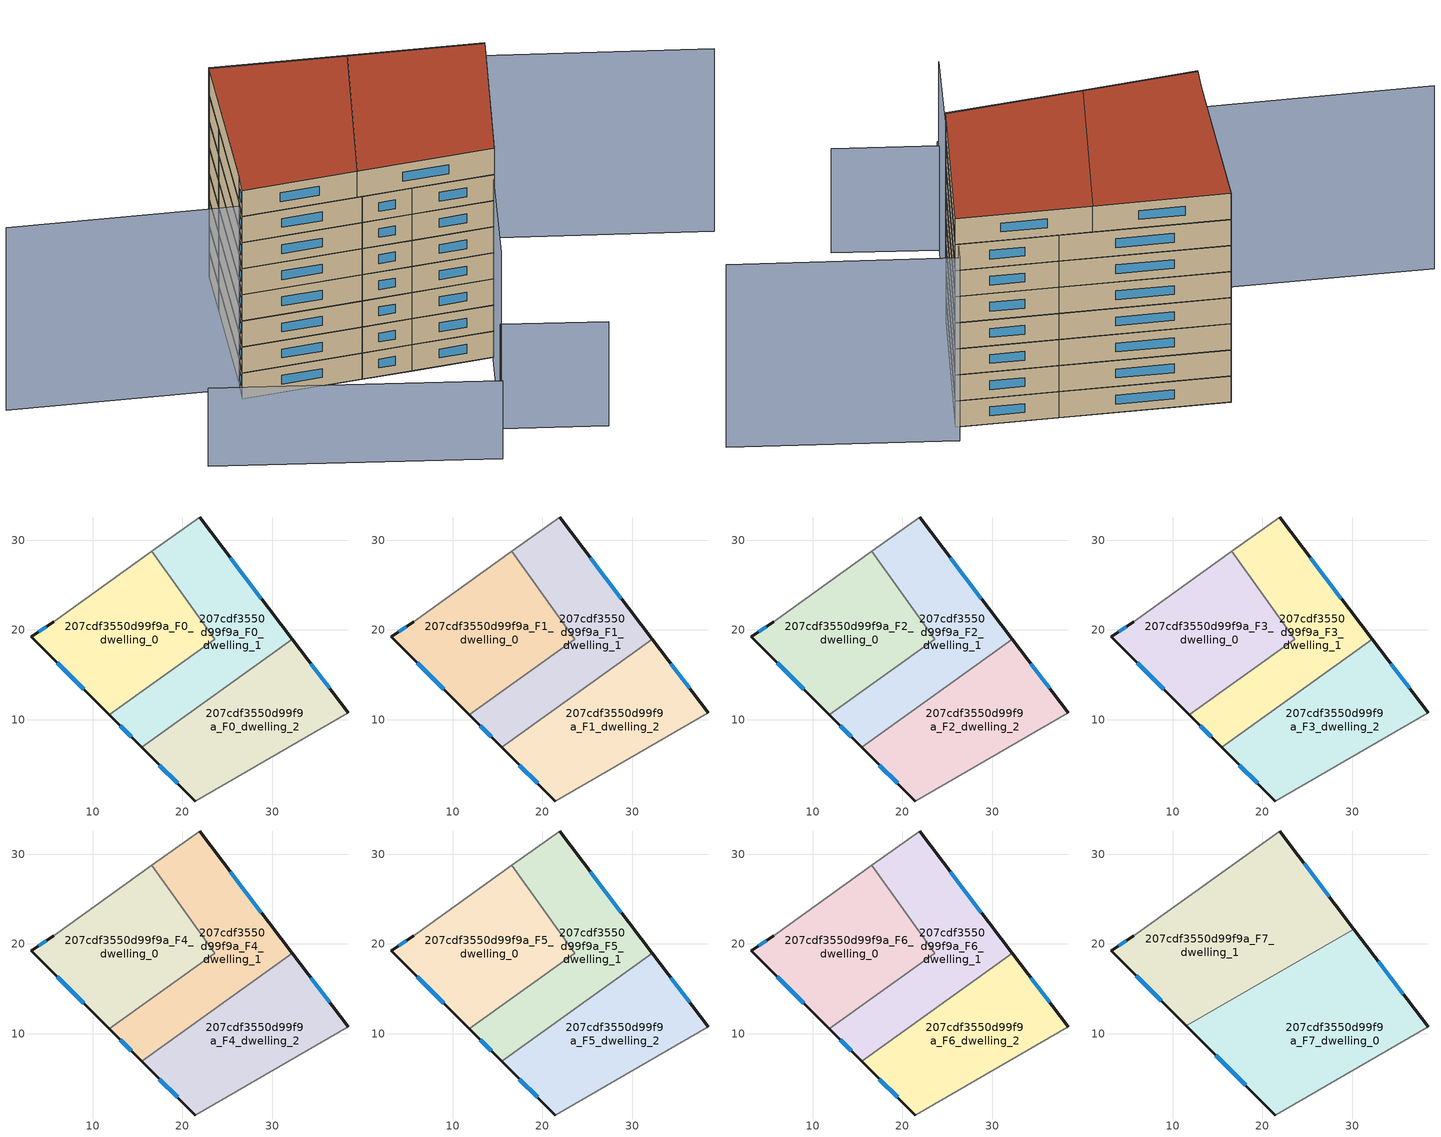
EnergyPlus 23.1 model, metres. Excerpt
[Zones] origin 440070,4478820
207cdf3550d99f9a_F0_dwelling_0
 floor ground (EU_floor_Construction): 23.62,18.97 16.6,28.76 5.69,20.91 3.21,19.24 11.88,10.54 z0
 wall outside (EU_wall_Construction): 11.88,10.54 3.21,19.24 5.69,20.91 z0:3
 wall adiabatic (EU_wall_Construction): 5.69,20.91 16.6,28.76 z0:3
 wall to 207cdf3550d99f9a_F0_dwelling_1 (EU_wall_Construction): 16.6,28.76 23.62,18.97 11.88,10.54 z0:3
 window (EU_Window_Construction): 9.01,13.42 6.08,16.35 / 4.03,19.79 4.86,20.36 z0.99:2.01
207cdf3550d99f9a_F0_dwelling_1
 floor ground (EU_floor_Construction): 32.23,18.97 21.91,32.57 16.6,28.76 23.62,18.97 11.88,10.54 15.48,6.94 z0
 wall outside (EU_wall_Construction): 21.91,32.57 32.23,18.97 / 15.48,6.94 11.88,10.54 z0:3
 wall adiabatic (EU_wall_Construction): 16.6,28.76 21.91,32.57 z0:3
 wall to 207cdf3550d99f9a_F0_dwelling_2 (EU_wall_Construction): 32.23,18.97 15.48,6.94 z0:3
 window (EU_Window_Construction): 25.33,28.06 28.81,23.48 / 14.29,8.13 13.07,9.35 z0.99:2.01
207cdf3550d99f9a_F0_dwelling_2
 floor ground (EU_floor_Construction): 38.44,10.78 32.23,18.97 15.48,6.94 21.44,0.96 z0
 wall outside (EU_wall_Construction): 32.23,18.97 38.44,10.78 / 21.44,0.96 15.48,6.94 z0:3
 wall adiabatic (EU_wall_Construction): 38.44,10.78 21.44,0.96 z0:3
 window (EU_Window_Construction): 34.29,16.26 36.38,13.5 / 19.46,2.94 17.45,4.96 z0.99:2.01
207cdf3550d99f9a_F1_dwelling_0
 floor to 207cdf3550d99f9a_F0_dwelling_0 (EU_floor_Construction): 23.62,18.97 16.6,28.76 5.69,20.91 3.21,19.24 11.88,10.54 z3
 wall outside (EU_wall_Construction): 11.88,10.54 3.21,19.24 5.69,20.91 z3:6
 wall adiabatic (EU_wall_Construction): 5.69,20.91 16.6,28.76 z3:6
 wall to 207cdf3550d99f9a_F1_dwelling_1 (EU_wall_Construction): 16.6,28.76 23.62,18.97 11.88,10.54 z3:6
 window (EU_Window_Construction): 9.01,13.42 6.08,16.35 / 4.03,19.79 4.86,20.36 z3.99:5.01
207cdf3550d99f9a_F1_dwelling_1
 floor to 207cdf3550d99f9a_F0_dwelling_1 (EU_floor_Construction): 32.23,18.97 21.91,32.57 16.6,28.76 23.62,18.97 11.88,10.54 15.48,6.94 z3
 wall outside (EU_wall_Construction): 21.91,32.57 32.23,18.97 / 15.48,6.94 11.88,10.54 z3:6
 wall adiabatic (EU_wall_Construction): 16.6,28.76 21.91,32.57 z3:6
 wall to 207cdf3550d99f9a_F1_dwelling_2 (EU_wall_Construction): 32.23,18.97 15.48,6.94 z3:6
 window (EU_Window_Construction): 25.33,28.06 28.81,23.48 / 14.29,8.13 13.07,9.35 z3.99:5.01
207cdf3550d99f9a_F1_dwelling_2
 floor to 207cdf3550d99f9a_F0_dwelling_2 (EU_floor_Construction): 38.44,10.78 32.23,18.97 15.48,6.94 21.44,0.96 z3
 wall outside (EU_wall_Construction): 32.23,18.97 38.44,10.78 / 21.44,0.96 15.48,6.94 z3:6
 wall adiabatic (EU_wall_Construction): 38.44,10.78 21.44,0.96 z3:6
 window (EU_Window_Construction): 34.29,16.26 36.38,13.5 / 19.46,2.94 17.45,4.96 z3.99:5.01
207cdf3550d99f9a_F2_dwelling_0
 floor to 207cdf3550d99f9a_F1_dwelling_0 (EU_floor_Construction): 23.62,18.97 16.6,28.76 5.69,20.91 3.21,19.24 11.88,10.54 z6
 wall outside (EU_wall_Construction): 11.88,10.54 3.21,19.24 5.69,20.91 z6:9
 wall adiabatic (EU_wall_Construction): 5.69,20.91 16.6,28.76 z6:9
 wall to 207cdf3550d99f9a_F2_dwelling_1 (EU_wall_Construction): 16.6,28.76 23.62,18.97 11.88,10.54 z6:9
 window (EU_Window_Construction): 9.01,13.42 6.08,16.35 / 4.03,19.79 4.86,20.36 z6.99:8.01
207cdf3550d99f9a_F2_dwelling_1
 floor to 207cdf3550d99f9a_F1_dwelling_1 (EU_floor_Construction): 32.23,18.97 21.91,32.57 16.6,28.76 23.62,18.97 11.88,10.54 15.48,6.94 z6
 wall outside (EU_wall_Construction): 21.91,32.57 32.23,18.97 / 15.48,6.94 11.88,10.54 z6:9
 wall adiabatic (EU_wall_Construction): 16.6,28.76 21.91,32.57 z6:9
 wall to 207cdf3550d99f9a_F2_dwelling_2 (EU_wall_Construction): 32.23,18.97 15.48,6.94 z6:9
 window (EU_Window_Construction): 25.33,28.06 28.81,23.48 / 14.29,8.13 13.07,9.35 z6.99:8.01
207cdf3550d99f9a_F2_dwelling_2
 floor to 207cdf3550d99f9a_F1_dwelling_2 (EU_floor_Construction): 38.44,10.78 32.23,18.97 15.48,6.94 21.44,0.96 z6
 wall outside (EU_wall_Construction): 32.23,18.97 38.44,10.78 / 21.44,0.96 15.48,6.94 z6:9
 wall adiabatic (EU_wall_Construction): 38.44,10.78 21.44,0.96 z6:9
 window (EU_Window_Construction): 34.29,16.26 36.38,13.5 / 19.46,2.94 17.45,4.96 z6.99:8.01
207cdf3550d99f9a_F3_dwelling_0
 floor to 207cdf3550d99f9a_F2_dwelling_0 (EU_floor_Construction): 23.62,18.97 16.6,28.76 5.69,20.91 3.21,19.24 11.88,10.54 z9
 wall outside (EU_wall_Construction): 11.88,10.54 3.21,19.24 5.69,20.91 z9:12
 wall adiabatic (EU_wall_Construction): 5.69,20.91 16.6,28.76 z9:12
 wall to 207cdf3550d99f9a_F3_dwelling_1 (EU_wall_Construction): 16.6,28.76 23.62,18.97 11.88,10.54 z9:12
 window (EU_Window_Construction): 9.01,13.42 6.08,16.35 / 4.03,19.79 4.86,20.36 z9.99:11.01
207cdf3550d99f9a_F3_dwelling_1
 floor to 207cdf3550d99f9a_F2_dwelling_1 (EU_floor_Construction): 32.23,18.97 21.91,32.57 16.6,28.76 23.62,18.97 11.88,10.54 15.48,6.94 z9
 wall outside (EU_wall_Construction): 21.91,32.57 32.23,18.97 / 15.48,6.94 11.88,10.54 z9:12
 wall adiabatic (EU_wall_Construction): 16.6,28.76 21.91,32.57 z9:12
 wall to 207cdf3550d99f9a_F3_dwelling_2 (EU_wall_Construction): 32.23,18.97 15.48,6.94 z9:12
 window (EU_Window_Construction): 25.33,28.06 28.81,23.48 / 14.29,8.13 13.07,9.35 z9.99:11.01
207cdf3550d99f9a_F3_dwelling_2
 floor to 207cdf3550d99f9a_F2_dwelling_2 (EU_floor_Construction): 38.44,10.78 32.23,18.97 15.48,6.94 21.44,0.96 z9
 wall outside (EU_wall_Construction): 32.23,18.97 38.44,10.78 / 21.44,0.96 15.48,6.94 z9:12
 wall adiabatic (EU_wall_Construction): 38.44,10.78 21.44,0.96 z9:12
 window (EU_Window_Construction): 34.29,16.26 36.38,13.5 / 19.46,2.94 17.45,4.96 z9.99:11.01
207cdf3550d99f9a_F4_dwelling_0
 floor to 207cdf3550d99f9a_F3_dwelling_0 (EU_floor_Construction): 23.62,18.97 16.6,28.76 5.69,20.91 3.21,19.24 11.88,10.54 z12
 wall outside (EU_wall_Construction): 11.88,10.54 3.21,19.24 5.69,20.91 z12:15
 wall adiabatic (EU_wall_Construction): 5.69,20.91 16.6,28.76 z12:15
 wall to 207cdf3550d99f9a_F4_dwelling_1 (EU_wall_Construction): 16.6,28.76 23.62,18.97 11.88,10.54 z12:15
 window (EU_Window_Construction): 9.01,13.42 6.08,16.35 / 4.03,19.79 4.86,20.36 z12.99:14.01
207cdf3550d99f9a_F4_dwelling_1
 floor to 207cdf3550d99f9a_F3_dwelling_1 (EU_floor_Construction): 32.23,18.97 21.91,32.57 16.6,28.76 23.62,18.97 11.88,10.54 15.48,6.94 z12
 wall outside (EU_wall_Construction): 21.91,32.57 32.23,18.97 / 15.48,6.94 11.88,10.54 z12:15
 wall adiabatic (EU_wall_Construction): 16.6,28.76 21.91,32.57 z12:15
 wall to 207cdf3550d99f9a_F4_dwelling_2 (EU_wall_Construction): 32.23,18.97 15.48,6.94 z12:15
 window (EU_Window_Construction): 25.33,28.06 28.81,23.48 / 14.29,8.13 13.07,9.35 z12.99:14.01
207cdf3550d99f9a_F4_dwelling_2
 floor to 207cdf3550d99f9a_F3_dwelling_2 (EU_floor_Construction): 38.44,10.78 32.23,18.97 15.48,6.94 21.44,0.96 z12
 wall outside (EU_wall_Construction): 32.23,18.97 38.44,10.78 / 21.44,0.96 15.48,6.94 z12:15
 wall adiabatic (EU_wall_Construction): 38.44,10.78 21.44,0.96 z12:15
 window (EU_Window_Construction): 34.29,16.26 36.38,13.5 / 19.46,2.94 17.45,4.96 z12.99:14.01
207cdf3550d99f9a_F5_dwelling_0
 floor to 207cdf3550d99f9a_F4_dwelling_0 (EU_floor_Construction): 23.62,18.97 16.6,28.76 5.69,20.91 3.21,19.24 11.88,10.54 z15
 wall outside (EU_wall_Construction): 11.88,10.54 3.21,19.24 5.69,20.91 z15:18
 wall adiabatic (EU_wall_Construction): 5.69,20.91 16.6,28.76 z15:18
 wall to 207cdf3550d99f9a_F5_dwelling_1 (EU_wall_Construction): 16.6,28.76 23.62,18.97 11.88,10.54 z15:18
 window (EU_Window_Construction): 9.01,13.42 6.08,16.35 / 4.03,19.79 4.86,20.36 z15.99:17.01
207cdf3550d99f9a_F5_dwelling_1
 floor to 207cdf3550d99f9a_F4_dwelling_1 (EU_floor_Construction): 32.23,18.97 21.91,32.57 16.6,28.76 23.62,18.97 11.88,10.54 15.48,6.94 z15
 wall outside (EU_wall_Construction): 21.91,32.57 32.23,18.97 / 15.48,6.94 11.88,10.54 z15:18
 wall adiabatic (EU_wall_Construction): 16.6,28.76 21.91,32.57 z15:18
 wall to 207cdf3550d99f9a_F5_dwelling_2 (EU_wall_Construction): 32.23,18.97 15.48,6.94 z15:18
 window (EU_Window_Construction): 25.33,28.06 28.81,23.48 / 14.29,8.13 13.07,9.35 z15.99:17.01
207cdf3550d99f9a_F5_dwelling_2
 floor to 207cdf3550d99f9a_F4_dwelling_2 (EU_floor_Construction): 38.44,10.78 32.23,18.97 15.48,6.94 21.44,0.96 z15
 wall outside (EU_wall_Construction): 32.23,18.97 38.44,10.78 / 21.44,0.96 15.48,6.94 z15:18
 wall adiabatic (EU_wall_Construction): 38.44,10.78 21.44,0.96 z15:18
 window (EU_Window_Construction): 34.29,16.26 36.38,13.5 / 19.46,2.94 17.45,4.96 z15.99:17.01
207cdf3550d99f9a_F6_dwelling_0
 floor to 207cdf3550d99f9a_F5_dwelling_0 (EU_floor_Construction): 23.62,18.97 16.6,28.76 5.69,20.91 3.21,19.24 11.88,10.54 z18
 wall outside (EU_wall_Construction): 11.88,10.54 3.21,19.24 5.69,20.91 z18:21
 wall adiabatic (EU_wall_Construction): 5.69,20.91 16.6,28.76 z18:21
 wall to 207cdf3550d99f9a_F6_dwelling_1 (EU_wall_Construction): 16.6,28.76 23.62,18.97 11.88,10.54 z18:21
 window (EU_Window_Construction): 9.01,13.42 6.08,16.35 / 4.03,19.79 4.86,20.36 z18.99:20.01
207cdf3550d99f9a_F6_dwelling_1
 floor to 207cdf3550d99f9a_F5_dwelling_1 (EU_floor_Construction): 32.23,18.97 21.91,32.57 16.6,28.76 23.62,18.97 11.88,10.54 15.48,6.94 z18
 wall outside (EU_wall_Construction): 21.91,32.57 32.23,18.97 / 15.48,6.94 11.88,10.54 z18:21
 wall adiabatic (EU_wall_Construction): 16.6,28.76 21.91,32.57 z18:21
 wall to 207cdf3550d99f9a_F6_dwelling_2 (EU_wall_Construction): 32.23,18.97 15.48,6.94 z18:21
 window (EU_Window_Construction): 25.33,28.06 28.81,23.48 / 14.29,8.13 13.07,9.35 z18.99:20.01
207cdf3550d99f9a_F6_dwelling_2
 floor to 207cdf3550d99f9a_F5_dwelling_2 (EU_floor_Construction): 38.44,10.78 32.23,18.97 15.48,6.94 21.44,0.96 z18
 wall outside (EU_wall_Construction): 32.23,18.97 38.44,10.78 / 21.44,0.96 15.48,6.94 z18:21
 wall adiabatic (EU_wall_Construction): 38.44,10.78 21.44,0.96 z18:21
 window (EU_Window_Construction): 34.29,16.26 36.38,13.5 / 19.46,2.94 17.45,4.96 z18.99:20.01
207cdf3550d99f9a_F7_dwelling_0
 floor to 207cdf3550d99f9a_F6_dwelling_2 (EU_floor_Construction): 38.44,10.78 32.23,18.97 15.48,6.94 21.44,0.96 z21
 floor to 207cdf3550d99f9a_F6_dwelling_0 (EU_floor_Construction): 15.84,13.39 11.53,10.9 11.88,10.54 z21
 floor to 207cdf3550d99f9a_F6_dwelling_1 (EU_floor_Construction): 32.23,18.97 30.18,21.66 15.84,13.39 11.88,10.54 15.48,6.94 z21
 wall outside (EU_wall_Construction): 30.18,21.66 38.44,10.78 / 21.44,0.96 11.53,10.9 z21:24
 wall adiabatic (EU_wall_Construction): 38.44,10.78 21.44,0.96 z21:24
 wall to 207cdf3550d99f9a_F7_dwelling_1 (EU_wall_Construction): 11.53,10.9 30.18,21.66 z21:24
 window (EU_Window_Construction): 32.92,18.06 35.7,14.39 / 18.16,4.25 14.81,7.6 z21.99:23.01
 roof outside (EU_roof_Construction): 30.18,21.66 38.44,10.78 21.44,0.96 11.53,10.9 z24
207cdf3550d99f9a_F7_dwelling_1
 floor to 207cdf3550d99f9a_F6_dwelling_0 (EU_floor_Construction): 23.62,18.97 16.6,28.76 5.69,20.91 3.21,19.24 11.53,10.9 15.84,13.39 z21
 floor to 207cdf3550d99f9a_F6_dwelling_1 (EU_floor_Construction): 30.18,21.66 21.91,32.57 16.6,28.76 23.62,18.97 15.84,13.39 z21
 wall outside (EU_wall_Construction): 11.53,10.9 3.21,19.24 5.69,20.91 / 21.91,32.57 30.18,21.66 z21:24
 wall adiabatic (EU_wall_Construction): 5.69,20.91 21.91,32.57 z21:24
 window (EU_Window_Construction): 8.77,13.66 5.96,16.47 / 4.03,19.79 4.86,20.36 / 24.65,28.96 27.44,25.28 z21.99:23.01
 roof outside (EU_roof_Construction): 21.91,32.57 30.18,21.66 11.53,10.9 3.21,19.24 5.69,20.91 z24
shading: 9,-6.24 40.41,12.27 / 40.41,12.27 52.02,-7.41 / 21.91,32.57 5.16,19.87 / 5.16,19.87 -9.2,38.8 z0:21; 9.94,-5.65 15.27,-14.85 z0:12; -9.34,16.48 5.11,-8.45 z0:9
[Building]
EU S2 Campaign: North Axis=0; Terrain=City; Solar Distribution=FullExterior
[Site:Location]
Madrid: Latitude=40.5; Longitude=-3.5; Time Zone=1; Elevation=609
[SizingPeriod:WeatherFileDays]
AnnualSizingPeriod: Begin Month=1; Begin Day of Month=1; End Month=12; End Day of Month=31; Day of Week for Start Day=Monday; Use Weather File Daylight Saving Period=No; Use Weather File Rain and Snow Indicators=No
[MATERIAL]
EU_InternalMass_Material: Roughness=MediumRough; Thickness=0.1; Conductivity=1; Density=1800; Specific Heat=900; Thermal Absorptance=0.9; Solar Absorptance=0.7; Visible Absorptance=0.7
[MATERIAL:NOMASS] Roughness=MediumRough; Thermal Absorptance=0.9; Solar Absorptance=0.7; Visible Absorptance=0.7
Name | Thermal Resistance
EU_wall_NoMass | 0.609216
EU_roof_NoMass | 0.513268
EU_floor_NoMass | 0.568163
[WINDOWMATERIAL:SIMPLEGLAZINGSYSTEM]
EU_Window_SimpleGlazing: UFactor=5.50606; Solar Heat Gain Coefficient=0.85; Visible Transmittance=0.85
[CONSTRUCTION]
EU_wall_Construction: EU_wall_NoMass
EU_roof_Construction: EU_roof_NoMass
EU_floor_Construction: EU_floor_NoMass
EU_InternalMass_Construction: EU_InternalMass_Material
EU_Window_Construction: EU_Window_SimpleGlazing
[ZONE] Type=1; Multiplier=1; Ceiling Height=autocalculate; Floor Area=autocalculate; Part of Total Floor Area=Yes
Name | Volume
207cdf3550d99f9a_F0_dwelling_0; 207cdf3550d99f9a_F1_dwelling_0; 207cdf3550d99f9a_F2_dwelling_0; 207cdf3550d99f9a_F3_dwelling_0; 207cdf3550d99f9a_F4_dwelling_0; 207cdf3550d99f9a_F5_dwelling_0; 207cdf3550d99f9a_F6_dwelling_0 | 557.981
207cdf3550d99f9a_F7_dwelling_0 | 836.966
207cdf3550d99f9a_F0_dwelling_1; 207cdf3550d99f9a_F1_dwelling_1; 207cdf3550d99f9a_F2_dwelling_1; 207cdf3550d99f9a_F3_dwelling_1; 207cdf3550d99f9a_F4_dwelling_1; 207cdf3550d99f9a_F5_dwelling_1; 207cdf3550d99f9a_F6_dwelling_1 | 557.966
207cdf3550d99f9a_F7_dwelling_1 | 836.948
207cdf3550d99f9a_F0_dwelling_2; 207cdf3550d99f9a_F1_dwelling_2; 207cdf3550d99f9a_F2_dwelling_2; 207cdf3550d99f9a_F3_dwelling_2; 207cdf3550d99f9a_F4_dwelling_2; 207cdf3550d99f9a_F5_dwelling_2; 207cdf3550d99f9a_F6_dwelling_2 | 557.975
[INTERNALMASS] Construction=EU_InternalMass_Construction
Name | Zone or ZoneList | Surface Area
207cdf3550d99f9a_F0_dwelling_0_EU_InternalMass | 207cdf3550d99f9a_F0_dwelling_0 | 185.994
207cdf3550d99f9a_F0_dwelling_1_EU_InternalMass | 207cdf3550d99f9a_F0_dwelling_1 | 185.989
207cdf3550d99f9a_F0_dwelling_2_EU_InternalMass | 207cdf3550d99f9a_F0_dwelling_2 | 185.994
207cdf3550d99f9a_F1_dwelling_0_EU_InternalMass | 207cdf3550d99f9a_F1_dwelling_0 | 185.994
207cdf3550d99f9a_F1_dwelling_1_EU_InternalMass | 207cdf3550d99f9a_F1_dwelling_1 | 185.989
207cdf3550d99f9a_F1_dwelling_2_EU_InternalMass | 207cdf3550d99f9a_F1_dwelling_2 | 185.994
207cdf3550d99f9a_F2_dwelling_0_EU_InternalMass | 207cdf3550d99f9a_F2_dwelling_0 | 185.994
207cdf3550d99f9a_F2_dwelling_1_EU_InternalMass | 207cdf3550d99f9a_F2_dwelling_1 | 185.989
207cdf3550d99f9a_F2_dwelling_2_EU_InternalMass | 207cdf3550d99f9a_F2_dwelling_2 | 185.994
207cdf3550d99f9a_F3_dwelling_0_EU_InternalMass | 207cdf3550d99f9a_F3_dwelling_0 | 185.994
207cdf3550d99f9a_F3_dwelling_1_EU_InternalMass | 207cdf3550d99f9a_F3_dwelling_1 | 185.989
207cdf3550d99f9a_F3_dwelling_2_EU_InternalMass | 207cdf3550d99f9a_F3_dwelling_2 | 185.994
207cdf3550d99f9a_F4_dwelling_0_EU_InternalMass | 207cdf3550d99f9a_F4_dwelling_0 | 185.994
207cdf3550d99f9a_F4_dwelling_1_EU_InternalMass | 207cdf3550d99f9a_F4_dwelling_1 | 185.989
207cdf3550d99f9a_F4_dwelling_2_EU_InternalMass | 207cdf3550d99f9a_F4_dwelling_2 | 185.994
207cdf3550d99f9a_F5_dwelling_0_EU_InternalMass | 207cdf3550d99f9a_F5_dwelling_0 | 185.994
207cdf3550d99f9a_F5_dwelling_1_EU_InternalMass | 207cdf3550d99f9a_F5_dwelling_1 | 185.989
207cdf3550d99f9a_F5_dwelling_2_EU_InternalMass | 207cdf3550d99f9a_F5_dwelling_2 | 185.994
207cdf3550d99f9a_F6_dwelling_0_EU_InternalMass | 207cdf3550d99f9a_F6_dwelling_0 | 185.994
207cdf3550d99f9a_F6_dwelling_1_EU_InternalMass | 207cdf3550d99f9a_F6_dwelling_1 | 185.989
207cdf3550d99f9a_F6_dwelling_2_EU_InternalMass | 207cdf3550d99f9a_F6_dwelling_2 | 185.994
207cdf3550d99f9a_F7_dwelling_0_EU_InternalMass | 207cdf3550d99f9a_F7_dwelling_0 | 278.989
207cdf3550d99f9a_F7_dwelling_1_EU_InternalMass | 207cdf3550d99f9a_F7_dwelling_1 | 278.983
[OTHEREQUIPMENT] Fuel Type=Electricity; Design Level Calculation Method=Watts/Area; Power per Zone Floor Area=1; Fraction Latent=0; Fraction Radiant=0; Fraction Lost=0; Carbon Dioxide Generation Rate=0; EndUse Subcategory=EU_Step8_InternalGains
Name | Zone or ZoneList or Space or SpaceList | Schedule
EU_Step8_InternalGain_207cdf3550d99f9a_F0_dwelling_0_f000 | 207cdf3550d99f9a_F0_dwelling_0 | EU_Step8_GainSchedule_207cdf3550d99f9a_F0_dwelling_0_f000
EU_Step8_InternalGain_207cdf3550d99f9a_F0_dwelling_1_f000 | 207cdf3550d99f9a_F0_dwelling_1 | EU_Step8_GainSchedule_207cdf3550d99f9a_F0_dwelling_1_f000
EU_Step8_InternalGain_207cdf3550d99f9a_F0_dwelling_2_f000 | 207cdf3550d99f9a_F0_dwelling_2 | EU_Step8_GainSchedule_207cdf3550d99f9a_F0_dwelling_2_f000
EU_Step8_InternalGain_207cdf3550d99f9a_F1_dwelling_0_f000 | 207cdf3550d99f9a_F1_dwelling_0 | EU_Step8_GainSchedule_207cdf3550d99f9a_F1_dwelling_0_f000
EU_Step8_InternalGain_207cdf3550d99f9a_F1_dwelling_1_f000 | 207cdf3550d99f9a_F1_dwelling_1 | EU_Step8_GainSchedule_207cdf3550d99f9a_F1_dwelling_1_f000
EU_Step8_InternalGain_207cdf3550d99f9a_F1_dwelling_2_f000 | 207cdf3550d99f9a_F1_dwelling_2 | EU_Step8_GainSchedule_207cdf3550d99f9a_F1_dwelling_2_f000
EU_Step8_InternalGain_207cdf3550d99f9a_F2_dwelling_0_f000 | 207cdf3550d99f9a_F2_dwelling_0 | EU_Step8_GainSchedule_207cdf3550d99f9a_F2_dwelling_0_f000
EU_Step8_InternalGain_207cdf3550d99f9a_F2_dwelling_1_f000 | 207cdf3550d99f9a_F2_dwelling_1 | EU_Step8_GainSchedule_207cdf3550d99f9a_F2_dwelling_1_f000
EU_Step8_InternalGain_207cdf3550d99f9a_F2_dwelling_2_f000 | 207cdf3550d99f9a_F2_dwelling_2 | EU_Step8_GainSchedule_207cdf3550d99f9a_F2_dwelling_2_f000
EU_Step8_InternalGain_207cdf3550d99f9a_F3_dwelling_0_f000 | 207cdf3550d99f9a_F3_dwelling_0 | EU_Step8_GainSchedule_207cdf3550d99f9a_F3_dwelling_0_f000
EU_Step8_InternalGain_207cdf3550d99f9a_F3_dwelling_1_f000 | 207cdf3550d99f9a_F3_dwelling_1 | EU_Step8_GainSchedule_207cdf3550d99f9a_F3_dwelling_1_f000
EU_Step8_InternalGain_207cdf3550d99f9a_F3_dwelling_2_f000 | 207cdf3550d99f9a_F3_dwelling_2 | EU_Step8_GainSchedule_207cdf3550d99f9a_F3_dwelling_2_f000
EU_Step8_InternalGain_207cdf3550d99f9a_F4_dwelling_0_f000 | 207cdf3550d99f9a_F4_dwelling_0 | EU_Step8_GainSchedule_207cdf3550d99f9a_F4_dwelling_0_f000
EU_Step8_InternalGain_207cdf3550d99f9a_F4_dwelling_1_f000 | 207cdf3550d99f9a_F4_dwelling_1 | EU_Step8_GainSchedule_207cdf3550d99f9a_F4_dwelling_1_f000
EU_Step8_InternalGain_207cdf3550d99f9a_F4_dwelling_2_f000 | 207cdf3550d99f9a_F4_dwelling_2 | EU_Step8_GainSchedule_207cdf3550d99f9a_F4_dwelling_2_f000
EU_Step8_InternalGain_207cdf3550d99f9a_F5_dwelling_0_f000 | 207cdf3550d99f9a_F5_dwelling_0 | EU_Step8_GainSchedule_207cdf3550d99f9a_F5_dwelling_0_f000
EU_Step8_InternalGain_207cdf3550d99f9a_F5_dwelling_1_f000 | 207cdf3550d99f9a_F5_dwelling_1 | EU_Step8_GainSchedule_207cdf3550d99f9a_F5_dwelling_1_f000
EU_Step8_InternalGain_207cdf3550d99f9a_F5_dwelling_2_f000 | 207cdf3550d99f9a_F5_dwelling_2 | EU_Step8_GainSchedule_207cdf3550d99f9a_F5_dwelling_2_f000
EU_Step8_InternalGain_207cdf3550d99f9a_F6_dwelling_0_f000 | 207cdf3550d99f9a_F6_dwelling_0 | EU_Step8_GainSchedule_207cdf3550d99f9a_F6_dwelling_0_f000
EU_Step8_InternalGain_207cdf3550d99f9a_F6_dwelling_1_f000 | 207cdf3550d99f9a_F6_dwelling_1 | EU_Step8_GainSchedule_207cdf3550d99f9a_F6_dwelling_1_f000
EU_Step8_InternalGain_207cdf3550d99f9a_F6_dwelling_2_f000 | 207cdf3550d99f9a_F6_dwelling_2 | EU_Step8_GainSchedule_207cdf3550d99f9a_F6_dwelling_2_f000
EU_Step8_InternalGain_207cdf3550d99f9a_F7_dwelling_0_f000 | 207cdf3550d99f9a_F7_dwelling_0 | EU_Step8_GainSchedule_207cdf3550d99f9a_F7_dwelling_0_f000
EU_Step8_InternalGain_207cdf3550d99f9a_F7_dwelling_1_f000 | 207cdf3550d99f9a_F7_dwelling_1 | EU_Step8_GainSchedule_207cdf3550d99f9a_F7_dwelling_1_f000
[ZONEVENTILATION:DESIGNFLOWRATE] Schedule=EU_AlwaysOn; Design Flow Rate Calculation Method=AirChanges/Hour; Air Changes per Hour=0.752966; Ventilation Type=Natural; Fan Pressure Rise=0; Fan Total Efficiency=1; Constant Term Coefficient=1; Temperature Term Coefficient=0; Velocity Term Coefficient=0; Velocity Squared Term Coefficient=0; Minimum Indoor Temperature=-100; Maximum Indoor Temperature=100; Delta Temperature=-100; Minimum Outdoor Temperature=-100; Maximum Outdoor Temperature=100; Maximum Wind Speed=40
Name | Zone or ZoneList or Space or SpaceList
EU_ConstantAir_207cdf3550d99f9a_F0_dwelling_0 | 207cdf3550d99f9a_F0_dwelling_0
EU_ConstantAir_207cdf3550d99f9a_F0_dwelling_1 | 207cdf3550d99f9a_F0_dwelling_1
EU_ConstantAir_207cdf3550d99f9a_F0_dwelling_2 | 207cdf3550d99f9a_F0_dwelling_2
EU_ConstantAir_207cdf3550d99f9a_F1_dwelling_0 | 207cdf3550d99f9a_F1_dwelling_0
EU_ConstantAir_207cdf3550d99f9a_F1_dwelling_1 | 207cdf3550d99f9a_F1_dwelling_1
EU_ConstantAir_207cdf3550d99f9a_F1_dwelling_2 | 207cdf3550d99f9a_F1_dwelling_2
EU_ConstantAir_207cdf3550d99f9a_F2_dwelling_0 | 207cdf3550d99f9a_F2_dwelling_0
EU_ConstantAir_207cdf3550d99f9a_F2_dwelling_1 | 207cdf3550d99f9a_F2_dwelling_1
EU_ConstantAir_207cdf3550d99f9a_F2_dwelling_2 | 207cdf3550d99f9a_F2_dwelling_2
EU_ConstantAir_207cdf3550d99f9a_F3_dwelling_0 | 207cdf3550d99f9a_F3_dwelling_0
EU_ConstantAir_207cdf3550d99f9a_F3_dwelling_1 | 207cdf3550d99f9a_F3_dwelling_1
EU_ConstantAir_207cdf3550d99f9a_F3_dwelling_2 | 207cdf3550d99f9a_F3_dwelling_2
EU_ConstantAir_207cdf3550d99f9a_F4_dwelling_0 | 207cdf3550d99f9a_F4_dwelling_0
EU_ConstantAir_207cdf3550d99f9a_F4_dwelling_1 | 207cdf3550d99f9a_F4_dwelling_1
EU_ConstantAir_207cdf3550d99f9a_F4_dwelling_2 | 207cdf3550d99f9a_F4_dwelling_2
EU_ConstantAir_207cdf3550d99f9a_F5_dwelling_0 | 207cdf3550d99f9a_F5_dwelling_0
EU_ConstantAir_207cdf3550d99f9a_F5_dwelling_1 | 207cdf3550d99f9a_F5_dwelling_1
EU_ConstantAir_207cdf3550d99f9a_F5_dwelling_2 | 207cdf3550d99f9a_F5_dwelling_2
EU_ConstantAir_207cdf3550d99f9a_F6_dwelling_0 | 207cdf3550d99f9a_F6_dwelling_0
EU_ConstantAir_207cdf3550d99f9a_F6_dwelling_1 | 207cdf3550d99f9a_F6_dwelling_1
EU_ConstantAir_207cdf3550d99f9a_F6_dwelling_2 | 207cdf3550d99f9a_F6_dwelling_2
EU_ConstantAir_207cdf3550d99f9a_F7_dwelling_0 | 207cdf3550d99f9a_F7_dwelling_0
EU_ConstantAir_207cdf3550d99f9a_F7_dwelling_1 | 207cdf3550d99f9a_F7_dwelling_1
[HVACTEMPLATE:THERMOSTAT] Constant Heating Setpoint=20; Constant Cooling Setpoint=50
EU_HeatOnly_207cdf3550d99f9a_F0_dwelling_0; EU_HeatOnly_207cdf3550d99f9a_F0_dwelling_1; EU_HeatOnly_207cdf3550d99f9a_F0_dwelling_2; EU_HeatOnly_207cdf3550d99f9a_F1_dwelling_0; EU_HeatOnly_207cdf3550d99f9a_F1_dwelling_1; EU_HeatOnly_207cdf3550d99f9a_F1_dwelling_2; EU_HeatOnly_207cdf3550d99f9a_F2_dwelling_0; EU_HeatOnly_207cdf3550d99f9a_F2_dwelling_1; EU_HeatOnly_207cdf3550d99f9a_F2_dwelling_2; EU_HeatOnly_207cdf3550d99f9a_F3_dwelling_0; EU_HeatOnly_207cdf3550d99f9a_F3_dwelling_1; EU_HeatOnly_207cdf3550d99f9a_F3_dwelling_2; EU_HeatOnly_207cdf3550d99f9a_F4_dwelling_0; EU_HeatOnly_207cdf3550d99f9a_F4_dwelling_1; EU_HeatOnly_207cdf3550d99f9a_F4_dwelling_2; EU_HeatOnly_207cdf3550d99f9a_F5_dwelling_0; EU_HeatOnly_207cdf3550d99f9a_F5_dwelling_1; EU_HeatOnly_207cdf3550d99f9a_F5_dwelling_2; EU_HeatOnly_207cdf3550d99f9a_F6_dwelling_0; EU_HeatOnly_207cdf3550d99f9a_F6_dwelling_1; EU_HeatOnly_207cdf3550d99f9a_F6_dwelling_2; EU_HeatOnly_207cdf3550d99f9a_F7_dwelling_0; EU_HeatOnly_207cdf3550d99f9a_F7_dwelling_1
[HVACTEMPLATE:ZONE:IDEALLOADSAIRSYSTEM] System Availability Schedule=EU_AlwaysOn; Maximum Heating Supply Air Temperature=50; Minimum Cooling Supply Air Temperature=13; Maximum Heating Supply Air Humidity Ratio=0.0156; Minimum Cooling Supply Air Humidity Ratio=0.0077; Heating Limit=NoLimit; Cooling Limit=NoLimit; Heating Availability Schedule=EU_AlwaysOn; Cooling Availability Schedule=EU_CoolingOff; Dehumidification Control Type=ConstantSensibleHeatRatio; Cooling Sensible Heat Ratio=0.7; Dehumidification Setpoint=60; Humidification Control Type=None; Humidification Setpoint=30; Outdoor Air Method=None; Outdoor Air Flow Rate per Person=0.00944; Outdoor Air Flow Rate per Zone Floor Area=0; Outdoor Air Flow Rate per Zone=0; Demand Controlled Ventilation Type=None; Outdoor Air Economizer Type=NoEconomizer; Heat Recovery Type=None; Sensible Heat Recovery Effectiveness=0.7; Latent Heat Recovery Effectiveness=0.65
Name | Template Thermostat
207cdf3550d99f9a_F0_dwelling_0 | EU_HeatOnly_207cdf3550d99f9a_F0_dwelling_0
207cdf3550d99f9a_F0_dwelling_1 | EU_HeatOnly_207cdf3550d99f9a_F0_dwelling_1
207cdf3550d99f9a_F0_dwelling_2 | EU_HeatOnly_207cdf3550d99f9a_F0_dwelling_2
207cdf3550d99f9a_F1_dwelling_0 | EU_HeatOnly_207cdf3550d99f9a_F1_dwelling_0
207cdf3550d99f9a_F1_dwelling_1 | EU_HeatOnly_207cdf3550d99f9a_F1_dwelling_1
207cdf3550d99f9a_F1_dwelling_2 | EU_HeatOnly_207cdf3550d99f9a_F1_dwelling_2
207cdf3550d99f9a_F2_dwelling_0 | EU_HeatOnly_207cdf3550d99f9a_F2_dwelling_0
207cdf3550d99f9a_F2_dwelling_1 | EU_HeatOnly_207cdf3550d99f9a_F2_dwelling_1
207cdf3550d99f9a_F2_dwelling_2 | EU_HeatOnly_207cdf3550d99f9a_F2_dwelling_2
207cdf3550d99f9a_F3_dwelling_0 | EU_HeatOnly_207cdf3550d99f9a_F3_dwelling_0
207cdf3550d99f9a_F3_dwelling_1 | EU_HeatOnly_207cdf3550d99f9a_F3_dwelling_1
207cdf3550d99f9a_F3_dwelling_2 | EU_HeatOnly_207cdf3550d99f9a_F3_dwelling_2
207cdf3550d99f9a_F4_dwelling_0 | EU_HeatOnly_207cdf3550d99f9a_F4_dwelling_0
207cdf3550d99f9a_F4_dwelling_1 | EU_HeatOnly_207cdf3550d99f9a_F4_dwelling_1
207cdf3550d99f9a_F4_dwelling_2 | EU_HeatOnly_207cdf3550d99f9a_F4_dwelling_2
207cdf3550d99f9a_F5_dwelling_0 | EU_HeatOnly_207cdf3550d99f9a_F5_dwelling_0
207cdf3550d99f9a_F5_dwelling_1 | EU_HeatOnly_207cdf3550d99f9a_F5_dwelling_1
207cdf3550d99f9a_F5_dwelling_2 | EU_HeatOnly_207cdf3550d99f9a_F5_dwelling_2
207cdf3550d99f9a_F6_dwelling_0 | EU_HeatOnly_207cdf3550d99f9a_F6_dwelling_0
207cdf3550d99f9a_F6_dwelling_1 | EU_HeatOnly_207cdf3550d99f9a_F6_dwelling_1
207cdf3550d99f9a_F6_dwelling_2 | EU_HeatOnly_207cdf3550d99f9a_F6_dwelling_2
207cdf3550d99f9a_F7_dwelling_0 | EU_HeatOnly_207cdf3550d99f9a_F7_dwelling_0
207cdf3550d99f9a_F7_dwelling_1 | EU_HeatOnly_207cdf3550d99f9a_F7_dwelling_1
[SIZING:ZONE] Zone Cooling Design Supply Air Temperature Input Method=SupplyAirTemperature; Zone Cooling Design Supply Air Temperature=13; Zone Heating Design Supply Air Temperature Input Method=SupplyAirTemperature; Zone Heating Design Supply Air Temperature=50; Zone Cooling Design Supply Air Humidity Ratio=0.008; Zone Heating Design Supply Air Humidity Ratio=0.008; Cooling Design Air Flow Method=DesignDay; Cooling Design Air Flow Rate=0; Cooling Minimum Air Flow per Zone Floor Area=0.000762; Cooling Minimum Air Flow=0; Cooling Minimum Air Flow Fraction=0.2; Heating Design Air Flow Method=DesignDay; Heating Design Air Flow Rate=0; Heating Maximum Air Flow per Zone Floor Area=0.002032; Heating Maximum Air Flow=0.141576; Heating Maximum Air Flow Fraction=0.3; Account for Dedicated Outdoor Air System=No; Dedicated Outdoor Air System Control Strategy=NeutralSupplyAir; Dedicated Outdoor Air Low Setpoint Temperature for Design=autosize; Dedicated Outdoor Air High Setpoint Temperature for Design=autosize; Zone Load Sizing Method=Sensible Load Only No Latent Load; Zone Latent Cooling Design Supply Air Humidity Ratio Input Method=HumidityRatioDifference; Zone Cooling Design Supply Air Humidity Ratio Difference=0.005; Zone Latent Heating Design Supply Air Humidity Ratio Input Method=HumidityRatioDifference; Zone Humidification Design Supply Air Humidity Ratio Difference=0.005
207cdf3550d99f9a_F0_dwelling_0; 207cdf3550d99f9a_F0_dwelling_1; 207cdf3550d99f9a_F0_dwelling_2; 207cdf3550d99f9a_F1_dwelling_0; 207cdf3550d99f9a_F1_dwelling_1; 207cdf3550d99f9a_F1_dwelling_2; 207cdf3550d99f9a_F2_dwelling_0; 207cdf3550d99f9a_F2_dwelling_1; 207cdf3550d99f9a_F2_dwelling_2; 207cdf3550d99f9a_F3_dwelling_0; 207cdf3550d99f9a_F3_dwelling_1; 207cdf3550d99f9a_F3_dwelling_2; 207cdf3550d99f9a_F4_dwelling_0; 207cdf3550d99f9a_F4_dwelling_1; 207cdf3550d99f9a_F4_dwelling_2; 207cdf3550d99f9a_F5_dwelling_0; 207cdf3550d99f9a_F5_dwelling_1; 207cdf3550d99f9a_F5_dwelling_2; 207cdf3550d99f9a_F6_dwelling_0; 207cdf3550d99f9a_F6_dwelling_1; 207cdf3550d99f9a_F6_dwelling_2; 207cdf3550d99f9a_F7_dwelling_0; 207cdf3550d99f9a_F7_dwelling_1
[SCHEDULE:CONSTANT]
Name | Hourly Value
EU_AlwaysOn | 1
EU_CoolingOff | 0
[SCHEDULE:FILE] Column Number=1; Rows to Skip at Top=0; Number of Hours of Data=8760; Column Separator=Comma; Interpolate to Timestep=No; Minutes per Item=60; Adjust Schedule for Daylight Savings=Yes
Name | File
EU_Step8_GainSchedule_207cdf3550d99f9a_F0_dwelling_0_f000 | ../../schedules/207cdf3550d99f9a/207cdf3550d99f9a_F0_dwelling_0_f000_gain.csv
EU_Step8_GainSchedule_207cdf3550d99f9a_F0_dwelling_1_f000 | ../../schedules/207cdf3550d99f9a/207cdf3550d99f9a_F0_dwelling_1_f000_gain.csv
EU_Step8_GainSchedule_207cdf3550d99f9a_F0_dwelling_2_f000 | ../../schedules/207cdf3550d99f9a/207cdf3550d99f9a_F0_dwelling_2_f000_gain.csv
EU_Step8_GainSchedule_207cdf3550d99f9a_F1_dwelling_0_f000 | ../../schedules/207cdf3550d99f9a/207cdf3550d99f9a_F1_dwelling_0_f000_gain.csv
EU_Step8_GainSchedule_207cdf3550d99f9a_F1_dwelling_1_f000 | ../../schedules/207cdf3550d99f9a/207cdf3550d99f9a_F1_dwelling_1_f000_gain.csv
EU_Step8_GainSchedule_207cdf3550d99f9a_F1_dwelling_2_f000 | ../../schedules/207cdf3550d99f9a/207cdf3550d99f9a_F1_dwelling_2_f000_gain.csv
EU_Step8_GainSchedule_207cdf3550d99f9a_F2_dwelling_0_f000 | ../../schedules/207cdf3550d99f9a/207cdf3550d99f9a_F2_dwelling_0_f000_gain.csv
EU_Step8_GainSchedule_207cdf3550d99f9a_F2_dwelling_1_f000 | ../../schedules/207cdf3550d99f9a/207cdf3550d99f9a_F2_dwelling_1_f000_gain.csv
EU_Step8_GainSchedule_207cdf3550d99f9a_F2_dwelling_2_f000 | ../../schedules/207cdf3550d99f9a/207cdf3550d99f9a_F2_dwelling_2_f000_gain.csv
EU_Step8_GainSchedule_207cdf3550d99f9a_F3_dwelling_0_f000 | ../../schedules/207cdf3550d99f9a/207cdf3550d99f9a_F3_dwelling_0_f000_gain.csv
EU_Step8_GainSchedule_207cdf3550d99f9a_F3_dwelling_1_f000 | ../../schedules/207cdf3550d99f9a/207cdf3550d99f9a_F3_dwelling_1_f000_gain.csv
EU_Step8_GainSchedule_207cdf3550d99f9a_F3_dwelling_2_f000 | ../../schedules/207cdf3550d99f9a/207cdf3550d99f9a_F3_dwelling_2_f000_gain.csv
EU_Step8_GainSchedule_207cdf3550d99f9a_F4_dwelling_0_f000 | ../../schedules/207cdf3550d99f9a/207cdf3550d99f9a_F4_dwelling_0_f000_gain.csv
EU_Step8_GainSchedule_207cdf3550d99f9a_F4_dwelling_1_f000 | ../../schedules/207cdf3550d99f9a/207cdf3550d99f9a_F4_dwelling_1_f000_gain.csv
EU_Step8_GainSchedule_207cdf3550d99f9a_F4_dwelling_2_f000 | ../../schedules/207cdf3550d99f9a/207cdf3550d99f9a_F4_dwelling_2_f000_gain.csv
EU_Step8_GainSchedule_207cdf3550d99f9a_F5_dwelling_0_f000 | ../../schedules/207cdf3550d99f9a/207cdf3550d99f9a_F5_dwelling_0_f000_gain.csv
EU_Step8_GainSchedule_207cdf3550d99f9a_F5_dwelling_1_f000 | ../../schedules/207cdf3550d99f9a/207cdf3550d99f9a_F5_dwelling_1_f000_gain.csv
EU_Step8_GainSchedule_207cdf3550d99f9a_F5_dwelling_2_f000 | ../../schedules/207cdf3550d99f9a/207cdf3550d99f9a_F5_dwelling_2_f000_gain.csv
EU_Step8_GainSchedule_207cdf3550d99f9a_F6_dwelling_0_f000 | ../../schedules/207cdf3550d99f9a/207cdf3550d99f9a_F6_dwelling_0_f000_gain.csv
EU_Step8_GainSchedule_207cdf3550d99f9a_F6_dwelling_1_f000 | ../../schedules/207cdf3550d99f9a/207cdf3550d99f9a_F6_dwelling_1_f000_gain.csv
EU_Step8_GainSchedule_207cdf3550d99f9a_F6_dwelling_2_f000 | ../../schedules/207cdf3550d99f9a/207cdf3550d99f9a_F6_dwelling_2_f000_gain.csv
EU_Step8_GainSchedule_207cdf3550d99f9a_F7_dwelling_0_f000 | ../../schedules/207cdf3550d99f9a/207cdf3550d99f9a_F7_dwelling_0_f000_gain.csv
EU_Step8_GainSchedule_207cdf3550d99f9a_F7_dwelling_1_f000 | ../../schedules/207cdf3550d99f9a/207cdf3550d99f9a_F7_dwelling_1_f000_gain.csv
